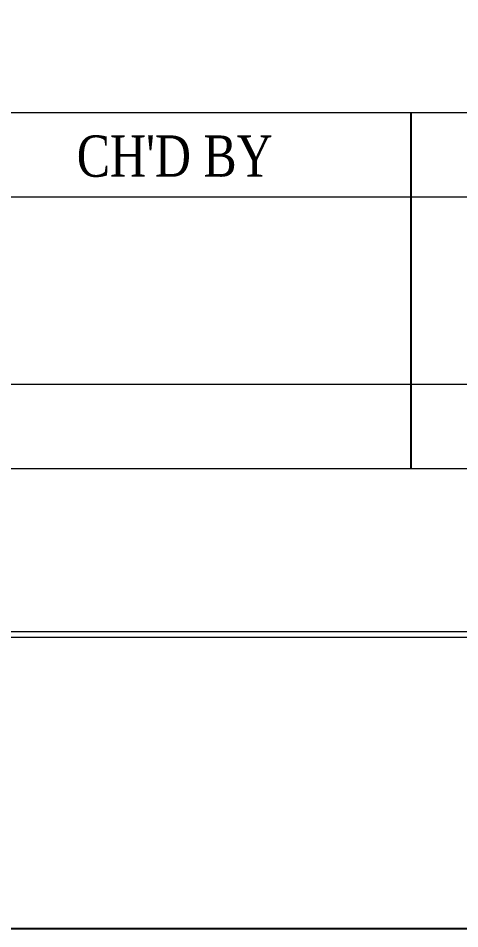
# Model space of a CAD drawing. Header units: millimetres. Extents: x 107 to 2900, y 85 to 3996.
# Drawn here: x 2536 to 2586.9, y 85.2 to 190.1 of the extents above; entities that cross this region are included whole.
import ezdxf
from ezdxf.enums import TextEntityAlignment as Align

# ---------------------------------------------------------------- set-up
doc = ezdxf.new("R2010")
doc.units = ezdxf.units.MM
doc.layers.add('40', color=4, linetype='Continuous')
doc.layers.add('70', color=7, linetype='Continuous')
doc.styles.add('SS', font='batang.ttc', dxfattribs={"width": 0.8})

msp = doc.modelspace()

# ---------------------------------------------------------------- linework, layer by layer
msp.add_lwpolyline([(1879.826, 3363.289), (2900.497, 3363.289), (2900.497, 85.223), (1879.826, 85.223)], close=True)
at = {"layer": '40', "color": 0}
msp.add_line((2581.308, 138.219), (2581.308, 179.259), dxfattribs=at)
at = {"layer": '40', "color": 0, "lineweight": 13}
for p, q in [((2797.308, 169.539), (2473.308, 169.539)), ((2796.876, 147.939), (2473.308, 147.939)), ((2796.876, 138.219), (2473.308, 138.219))]:
    msp.add_line(p, q, dxfattribs=at)
at = {"layer": '70', "color": 0, "lineweight": 13}
msp.add_line((1976.508, 179.259), (2797.308, 179.259), dxfattribs=at)
for points in [[(2797.308, 118.779), (1976.508, 118.779), (1976.508, 701.979), (2797.308, 701.979)], [(2796.66, 119.427), (1977.156, 119.427), (1977.156, 701.331), (2796.66, 701.331)]]:
    msp.add_lwpolyline(points, close=True, dxfattribs=at)

# ---------------------------------------------------------------- texts
at = {"layer": '40', "color": 0, "style": 'SS', "width": 0.8}
msp.add_text("CH'D BY", height=4.752, dxfattribs=at).set_placement((2554.048, 171.882), align=Align.CENTER)

doc.saveas('drawing.dxf')
